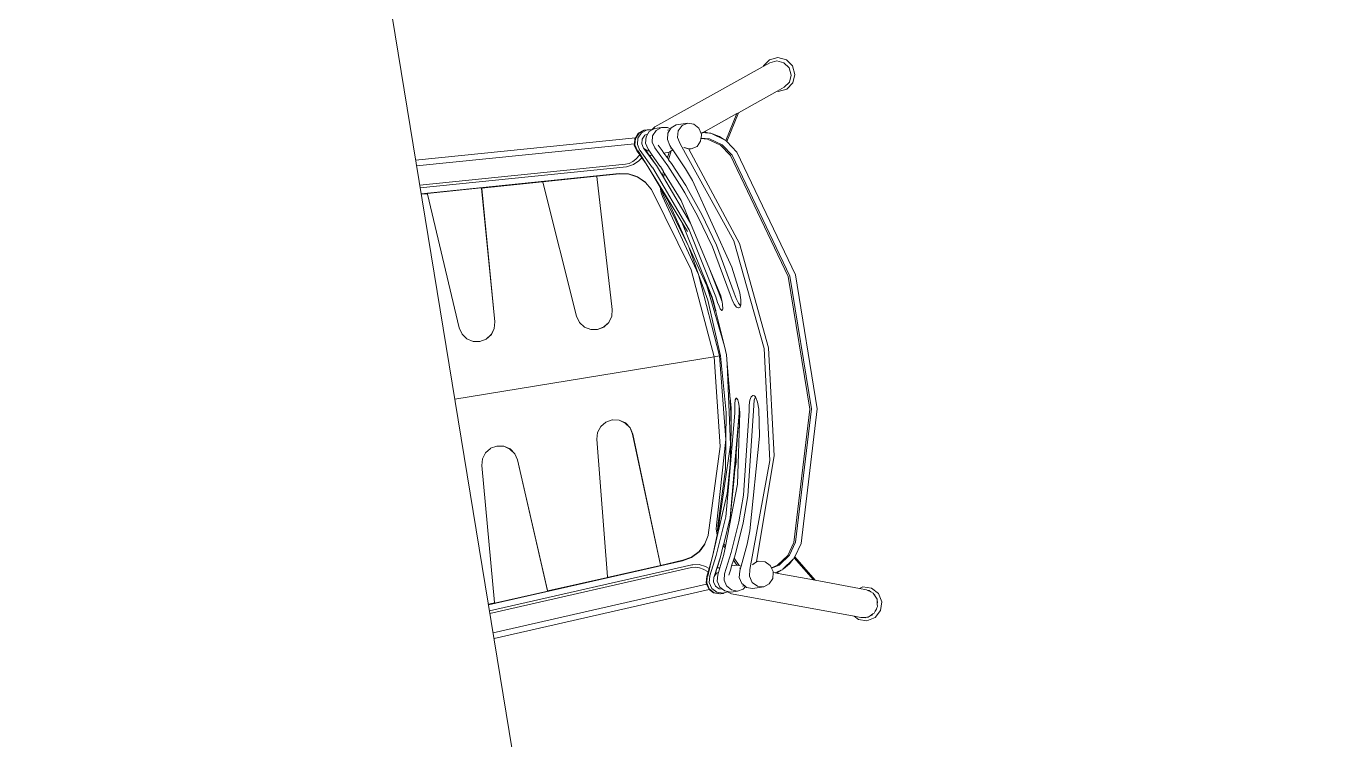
# Model space of a CAD drawing. Header units: metres. Extents: x 2 to 659295185, y -28 to 1124222152.
# Drawn here: x 655545.365 to 655546.473, y 1126445.264 to 1126445.871 of the extents above; entities that cross this region are included whole.
import ezdxf

# ---------------------------------------------------------------- set-up
doc = ezdxf.new("R2010")
doc.units = ezdxf.units.M
doc.header["$MEASUREMENT"] = 0
doc.linetypes.add('DASHDOT', pattern=[1, 0.5, -0.25, 0, -0.25])
doc.layers.get('0').update_dxf_attribs({"linetype": 'CONTINUOUS'})
doc.layers.add('CCSM_C1_CUERPO D.dwg 19-03-12$0$A-PEDESTAL', color=4, linetype='CONTINUOUS')
doc.layers.add('Numero de manzana', color=6, linetype='CONTINUOUS')
doc.layers.add('LOCALES ASIGNADOS', color=41, linetype='DASHDOT', lineweight=0)

# ---------------------------------------------------------------- blocks, each defined once
blk = doc.blocks.new('CCSM_C1_CUERPO D.dwg 19-03-12$0$jardinera nueva')
at = {"color": 151, "linetype": 'Continuous', "lineweight": 5}
for p, q in [((-1005582.3763, 829111.6433), (-1005582.3794, 829111.6365)), ((-1005582.3763, 829111.6433), (-1005582.3702, 829111.6477)), ((-1005582.3741, 829111.6408), (-1005582.369, 829111.6445)), ((-1005582.3628, 829111.6485), (-1005582.3702, 829111.6477)), ((-1005582.3628, 829111.6452), (-1005582.369, 829111.6445)), ((-1005582.3628, 829111.6485), (-1005582.356, 829111.6456)), ((-1005582.3571, 829111.6427), (-1005582.3628, 829111.6452)), ((-1005582.356, 829111.6456), (-1005582.3516, 829111.6396)), ((-1005581.9217, 829111.6421), (-1005581.9162, 829111.6471)), ((-1005581.9174, 829111.6427), (-1005581.9163, 829111.6432)), ((-1005581.9135, 829111.6444), (-1005581.9163, 829111.6432)), ((-1005581.9154, 829111.644), (-1005581.9163, 829111.6432)), ((-1005581.9162, 829111.6471), (-1005581.9089, 829111.6487)), ((-1005581.9135, 829111.6444), (-1005581.9154, 829111.644)), ((-1005581.9135, 829111.6444), (-1005581.9117, 829111.6452)), ((-1005581.9117, 829111.6452), (-1005581.9105, 829111.645)), ((-1005581.9093, 829111.6453), (-1005581.9105, 829111.645)), ((-1005581.9075, 829111.6447), (-1005581.9105, 829111.645)), ((-1005581.9075, 829111.6447), (-1005581.9093, 829111.6453)), ((-1005581.9089, 829111.6487), (-1005581.9017, 829111.6465)), ((-1005581.9075, 829111.6447), (-1005581.9055, 829111.6445)), ((-1005581.9055, 829111.6445), (-1005581.9045, 829111.6438)), ((-1005581.9034, 829111.6434), (-1005581.9045, 829111.6438)), ((-1005581.902, 829111.642), (-1005581.9045, 829111.6438)), ((-1005581.902, 829111.642), (-1005581.9034, 829111.6434)), ((-1005581.8966, 829111.641), (-1005581.9017, 829111.6465)), ((-1005582.3786, 829111.6292), (-1005582.3794, 829111.6365)), ((-1005582.3741, 829111.6408), (-1005582.3766, 829111.6352)), ((-1005582.3766, 829111.6352), (-1005582.376, 829111.629)), ((-1005582.3535, 829111.6377), (-1005582.3571, 829111.6427)), ((-1005582.3512, 829111.6314), (-1005582.3535, 829111.6377)), ((-1005582.3516, 829111.6396), (-1005582.3508, 829111.6322)), ((-1005582.3512, 829111.6314), (-1005582.3508, 829111.6322)), ((-1005581.9239, 829111.635), (-1005581.9217, 829111.6421)), ((-1005581.9239, 829111.635), (-1005581.9232, 829111.6319)), ((-1005581.9232, 829111.6319), (-1005581.9211, 829111.6377)), ((-1005581.9211, 829111.6377), (-1005581.9204, 829111.6387)), ((-1005581.9186, 829111.6411), (-1005581.9204, 829111.6387)), ((-1005581.92, 829111.6398), (-1005581.9204, 829111.6387)), ((-1005581.9186, 829111.6411), (-1005581.92, 829111.6398)), ((-1005581.9186, 829111.6411), (-1005581.9174, 829111.6427)), ((-1005581.902, 829111.642), (-1005581.9004, 829111.6408)), ((-1005581.9004, 829111.6408), (-1005581.9, 829111.6397)), ((-1005581.8991, 829111.6389), (-1005581.9, 829111.6397)), ((-1005581.9, 829111.6397), (-1005581.8987, 829111.637)), ((-1005581.8987, 829111.637), (-1005581.8991, 829111.6389)), ((-1005581.8987, 829111.637), (-1005581.8979, 829111.6352)), ((-1005581.898, 829111.634), (-1005581.8983, 829111.631)), ((-1005581.8983, 829111.631), (-1005581.8978, 829111.6328)), ((-1005581.8979, 829111.6352), (-1005581.898, 829111.634)), ((-1005581.8978, 829111.6328), (-1005581.898, 829111.634)), ((-1005581.8972, 829111.6267), (-1005581.895, 829111.6337)), ((-1005581.8966, 829111.641), (-1005581.895, 829111.6337)), ((-1005582.3742, 829111.6232), (-1005582.3786, 829111.6292)), ((-1005582.376, 829111.629), (-1005582.3738, 829111.623)), ((-1005582.3738, 829111.623), (-1005582.3742, 829111.6232)), ((-1005582.3738, 829111.623), (-1005582.3382, 829111.524)), ((-1005582.3384, 829111.5959), (-1005582.3512, 829111.6314)), ((-1005582.1949, 829111.6213), (-1005582.3057, 829111.5892)), ((-1005582.0796, 829111.6213), (-1005582.1949, 829111.6213)), ((-1005581.9688, 829111.5892), (-1005582.0796, 829111.6213)), ((-1005581.9363, 829111.524), (-1005581.9005, 829111.6237)), ((-1005581.9361, 829111.5959), (-1005581.9232, 829111.6319)), ((-1005581.9005, 829111.6237), (-1005581.8985, 829111.629)), ((-1005581.8972, 829111.6267), (-1005581.9005, 829111.6237)), ((-1005581.8983, 829111.631), (-1005581.8985, 829111.629)), ((-1005582.3038, 829111.5848), (-1005582.1943, 829111.6165)), ((-1005582.1943, 829111.6149), (-1005582.3038, 829111.5832)), ((-1005582.1943, 829111.6165), (-1005582.0803, 829111.6165)), ((-1005582.0803, 829111.6149), (-1005582.1943, 829111.6149)), ((-1005582.0803, 829111.6165), (-1005581.9708, 829111.5848)), ((-1005581.9708, 829111.5832), (-1005582.0803, 829111.6149)), ((-1005582.316, 829111.5821), (-1005582.3384, 829111.5959)), ((-1005582.3379, 829111.5945), (-1005582.3384, 829111.5959)), ((-1005582.3379, 829111.5945), (-1005582.3169, 829111.5815)), ((-1005582.3276, 829111.5658), (-1005582.3379, 829111.5945)), ((-1005582.3057, 829111.5892), (-1005582.316, 829111.5821)), ((-1005582.2286, 829111.5787), (-1005582.1372, 829111.5887)), ((-1005582.0459, 829111.5787), (-1005582.1372, 829111.5887)), ((-1005581.9585, 829111.5821), (-1005581.9688, 829111.5892)), ((-1005581.9361, 829111.5959), (-1005581.9585, 829111.5821)), ((-1005581.9577, 829111.5815), (-1005581.9366, 829111.5945)), ((-1005581.9469, 829111.5658), (-1005581.9366, 829111.5945)), ((-1005581.9366, 829111.5945), (-1005581.9361, 829111.5959)), ((-1005582.3178, 829111.5804), (-1005582.3247, 829111.5704)), ((-1005582.3211, 829111.5766), (-1005582.3244, 829111.5711)), ((-1005582.3178, 829111.5804), (-1005582.3211, 829111.5766)), ((-1005582.3207, 829111.5679), (-1005582.3138, 829111.5779)), ((-1005582.3172, 829111.5813), (-1005582.3178, 829111.5804)), ((-1005582.3169, 829111.5815), (-1005582.3172, 829111.5813)), ((-1005582.316, 829111.5821), (-1005582.3169, 829111.5815)), ((-1005582.3147, 829111.5494), (-1005582.2286, 829111.5787)), ((-1005582.3138, 829111.5779), (-1005582.3038, 829111.5848)), ((-1005582.3038, 829111.5832), (-1005582.3138, 829111.5763)), ((-1005582.1372, 829111.5851), (-1005582.2317, 829111.5743)), ((-1005582.1372, 829111.5851), (-1005582.0428, 829111.5743)), ((-1005581.9598, 829111.5494), (-1005582.0459, 829111.5787)), ((-1005581.9708, 829111.5848), (-1005581.9607, 829111.5779)), ((-1005581.9607, 829111.5763), (-1005581.9708, 829111.5832)), ((-1005581.9607, 829111.5779), (-1005581.9538, 829111.5679)), ((-1005581.9577, 829111.5815), (-1005581.9585, 829111.5821)), ((-1005581.9573, 829111.5813), (-1005581.9577, 829111.5815)), ((-1005581.9567, 829111.5804), (-1005581.9573, 829111.5813)), ((-1005581.9534, 829111.5766), (-1005581.9567, 829111.5804)), ((-1005581.9498, 829111.5704), (-1005581.9567, 829111.5804)), ((-1005581.9501, 829111.5711), (-1005581.9534, 829111.5766)), ((-1005582.3268, 829111.5651), (-1005582.3276, 829111.5658)), ((-1005582.3267, 829111.5633), (-1005582.3276, 829111.5658)), ((-1005582.3253, 829111.5688), (-1005582.3268, 829111.5651)), ((-1005582.3261, 829111.5659), (-1005582.3268, 829111.5651)), ((-1005582.326, 829111.5661), (-1005582.3267, 829111.5633)), ((-1005582.3261, 829111.5659), (-1005582.326, 829111.5661)), ((-1005582.3253, 829111.5688), (-1005582.326, 829111.5661)), ((-1005582.3251, 829111.5699), (-1005582.3253, 829111.5688)), ((-1005582.3247, 829111.5704), (-1005582.3251, 829111.5699)), ((-1005582.3244, 829111.5711), (-1005582.3247, 829111.5704)), ((-1005582.3224, 829111.561), (-1005582.3207, 829111.5679)), ((-1005582.3207, 829111.5663), (-1005582.322, 829111.5609)), ((-1005582.3138, 829111.5763), (-1005582.3207, 829111.5663)), ((-1005582.2317, 829111.5743), (-1005582.3204, 829111.5426)), ((-1005582.2099, 829111.5691), (-1005582.288, 829111.548)), ((-1005582.1879, 829111.5676), (-1005582.2306, 829111.5593)), ((-1005582.1874, 829111.5722), (-1005582.2099, 829111.5691)), ((-1005582.183, 829111.5685), (-1005582.1879, 829111.5676)), ((-1005582.1812, 829111.5722), (-1005582.1874, 829111.5722)), ((-1005582.1789, 829111.5697), (-1005582.183, 829111.5685)), ((-1005582.1826, 829111.5648), (-1005582.1785, 829111.566)), ((-1005582.1771, 829111.5714), (-1005582.1812, 829111.5722)), ((-1005582.1764, 829111.571), (-1005582.1789, 829111.5697)), ((-1005582.1785, 829111.566), (-1005582.1758, 829111.5675)), ((-1005582.1764, 829111.571), (-1005582.1771, 829111.5714)), ((-1005582.1754, 829111.5705), (-1005582.1764, 829111.571)), ((-1005582.1758, 829111.5675), (-1005582.1749, 829111.569)), ((-1005582.1749, 829111.5693), (-1005582.1754, 829111.5705)), ((-1005582.1749, 829111.5693), (-1005582.1749, 829111.569)), ((-1005582.099, 829111.5705), (-1005582.0996, 829111.5693)), ((-1005582.0996, 829111.569), (-1005582.0996, 829111.5693)), ((-1005582.0996, 829111.569), (-1005582.0987, 829111.5675)), ((-1005582.098, 829111.571), (-1005582.099, 829111.5705)), ((-1005582.0987, 829111.5675), (-1005582.096, 829111.566)), ((-1005582.0974, 829111.5714), (-1005582.098, 829111.571)), ((-1005582.0955, 829111.5697), (-1005582.098, 829111.571)), ((-1005582.0933, 829111.5722), (-1005582.0974, 829111.5714)), ((-1005582.096, 829111.566), (-1005582.0919, 829111.5648)), ((-1005582.0914, 829111.5685), (-1005582.0955, 829111.5697)), ((-1005582.0871, 829111.5722), (-1005582.0933, 829111.5722)), ((-1005582.0866, 829111.5676), (-1005582.0914, 829111.5685)), ((-1005582.0646, 829111.5691), (-1005582.0871, 829111.5722)), ((-1005582.0161, 829111.5512), (-1005582.0866, 829111.5676)), ((-1005581.9865, 829111.548), (-1005582.0646, 829111.5691)), ((-1005582.0428, 829111.5743), (-1005581.954, 829111.5426)), ((-1005581.9538, 829111.5663), (-1005581.9607, 829111.5763)), ((-1005581.9538, 829111.5679), (-1005581.9521, 829111.561)), ((-1005581.9525, 829111.5609), (-1005581.9538, 829111.5663)), ((-1005581.9498, 829111.5704), (-1005581.9501, 829111.5711)), ((-1005581.9494, 829111.5699), (-1005581.9498, 829111.5704)), ((-1005581.9492, 829111.5688), (-1005581.9494, 829111.5699)), ((-1005581.9477, 829111.5651), (-1005581.9492, 829111.5688)), ((-1005581.9485, 829111.5661), (-1005581.9492, 829111.5688)), ((-1005581.9485, 829111.5661), (-1005581.9484, 829111.5659)), ((-1005581.9478, 829111.5633), (-1005581.9485, 829111.5661)), ((-1005581.9477, 829111.5651), (-1005581.9484, 829111.5659)), ((-1005581.9478, 829111.5633), (-1005581.9469, 829111.5658)), ((-1005581.9469, 829111.5658), (-1005581.9477, 829111.5651)), ((-1005582.3351, 829111.557), (-1005582.3368, 829111.5519)), ((-1005582.331, 829111.5606), (-1005582.3351, 829111.557)), ((-1005582.3261, 829111.5617), (-1005582.331, 829111.5606)), ((-1005582.3261, 829111.5617), (-1005582.3267, 829111.5633)), ((-1005582.3254, 829111.5618), (-1005582.3261, 829111.5617)), ((-1005582.3224, 829111.561), (-1005582.3254, 829111.5618)), ((-1005582.322, 829111.5609), (-1005582.3224, 829111.561)), ((-1005582.3199, 829111.5603), (-1005582.322, 829111.5609)), ((-1005582.3159, 829111.5565), (-1005582.3199, 829111.5603)), ((-1005582.3146, 829111.5513), (-1005582.3159, 829111.5565)), ((-1005582.2306, 829111.5593), (-1005582.2583, 829111.5512)), ((-1005582.2571, 829111.5477), (-1005582.2296, 829111.5557)), ((-1005582.2296, 829111.5557), (-1005582.1874, 829111.5639)), ((-1005582.1874, 829111.5559), (-1005582.2116, 829111.5502)), ((-1005582.1879, 829111.5553), (-1005582.2116, 829111.5502)), ((-1005582.1827, 829111.5561), (-1005582.1879, 829111.5553)), ((-1005582.1874, 829111.5639), (-1005582.1826, 829111.5648)), ((-1005582.1834, 829111.5562), (-1005582.1874, 829111.5559)), ((-1005582.1822, 829111.5562), (-1005582.1834, 829111.5562)), ((-1005582.1822, 829111.5562), (-1005582.1827, 829111.5561)), ((-1005582.1798, 829111.5562), (-1005582.1822, 829111.5562)), ((-1005582.1762, 829111.5558), (-1005582.1798, 829111.5562)), ((-1005582.1765, 829111.5537), (-1005582.1749, 829111.5548)), ((-1005582.1749, 829111.555), (-1005582.1762, 829111.5558)), ((-1005582.1749, 829111.5548), (-1005582.1749, 829111.555)), ((-1005582.0979, 829111.5559), (-1005582.0996, 829111.555)), ((-1005582.0996, 829111.555), (-1005582.0996, 829111.5548)), ((-1005582.0996, 829111.5548), (-1005582.0983, 829111.5538)), ((-1005582.0955, 829111.5562), (-1005582.0979, 829111.5559)), ((-1005582.0923, 829111.5562), (-1005582.0955, 829111.5562)), ((-1005582.0871, 829111.5559), (-1005582.0923, 829111.5562)), ((-1005582.0906, 829111.5559), (-1005582.0923, 829111.5562)), ((-1005582.0919, 829111.5648), (-1005582.0871, 829111.5639)), ((-1005582.0866, 829111.5553), (-1005582.0906, 829111.5559)), ((-1005582.0871, 829111.5639), (-1005582.0173, 829111.5477)), ((-1005582.0274, 829111.544), (-1005582.0871, 829111.5559)), ((-1005582.0002, 829111.5334), (-1005582.0866, 829111.5553)), ((-1005582.0866, 829111.5553), (-1005582.0531, 829111.5471)), ((-1005581.9585, 829111.5565), (-1005581.9599, 829111.5513)), ((-1005581.9546, 829111.5603), (-1005581.9585, 829111.5565)), ((-1005581.9525, 829111.5609), (-1005581.9546, 829111.5603)), ((-1005581.9521, 829111.561), (-1005581.9525, 829111.5609)), ((-1005581.9491, 829111.5618), (-1005581.9521, 829111.561)), ((-1005581.9484, 829111.5617), (-1005581.9491, 829111.5618)), ((-1005581.9484, 829111.5617), (-1005581.9478, 829111.5633)), ((-1005581.9435, 829111.5606), (-1005581.9484, 829111.5617)), ((-1005581.9393, 829111.557), (-1005581.9435, 829111.5606)), ((-1005581.9377, 829111.5519), (-1005581.9393, 829111.557)), ((-1005582.3368, 829111.5519), (-1005582.3355, 829111.5468)), ((-1005582.3368, 829111.5519), (-1005582.3368, 829111.5421)), ((-1005582.3355, 829111.5468), (-1005582.3315, 829111.5429)), ((-1005582.3163, 829111.5462), (-1005582.3169, 829111.5454)), ((-1005582.3149, 829111.5493), (-1005582.3166, 829111.5459)), ((-1005582.2987, 829111.5437), (-1005582.3165, 829111.5357)), ((-1005582.3149, 829111.5493), (-1005582.3163, 829111.5462)), ((-1005582.3149, 829111.5493), (-1005582.3146, 829111.5513)), ((-1005582.3149, 829111.5493), (-1005582.3147, 829111.5494)), ((-1005582.3146, 829111.5513), (-1005582.3147, 829111.5494)), ((-1005582.288, 829111.548), (-1005582.2987, 829111.5437)), ((-1005582.2802, 829111.5434), (-1005582.2846, 829111.5417)), ((-1005582.2583, 829111.5512), (-1005582.2802, 829111.5434)), ((-1005582.2788, 829111.54), (-1005582.2571, 829111.5477)), ((-1005582.1874, 829111.5485), (-1005582.2546, 829111.5335)), ((-1005582.2116, 829111.5502), (-1005582.2526, 829111.5405)), ((-1005582.2471, 829111.5386), (-1005582.1874, 829111.5515)), ((-1005582.2328, 829111.5359), (-1005582.1976, 829111.5455)), ((-1005582.2084, 829111.5403), (-1005582.1373, 829111.5467)), ((-1005582.2084, 829111.5403), (-1005582.1855, 829111.5444)), ((-1005582.1448, 829111.552), (-1005582.1976, 829111.5455)), ((-1005582.1976, 829111.5455), (-1005582.1874, 829111.5482)), ((-1005582.1874, 829111.5515), (-1005582.1822, 829111.5523)), ((-1005582.1826, 829111.5491), (-1005582.1874, 829111.5485)), ((-1005582.1874, 829111.5482), (-1005582.1812, 829111.5489)), ((-1005582.1855, 829111.5444), (-1005582.1373, 829111.5473)), ((-1005582.1826, 829111.5491), (-1005582.1768, 829111.5495)), ((-1005582.1822, 829111.5523), (-1005582.179, 829111.553)), ((-1005582.1812, 829111.5489), (-1005582.1765, 829111.5494)), ((-1005582.179, 829111.553), (-1005582.1765, 829111.5537)), ((-1005582.1758, 829111.5496), (-1005582.1768, 829111.5495)), ((-1005582.1765, 829111.5494), (-1005582.1749, 829111.5496)), ((-1005582.1758, 829111.5496), (-1005582.1749, 829111.5497)), ((-1005582.1749, 829111.5496), (-1005582.1758, 829111.5496)), ((-1005582.1448, 829111.552), (-1005582.1749, 829111.5496)), ((-1005582.1749, 829111.5497), (-1005582.1448, 829111.552)), ((-1005582.1448, 829111.552), (-1005582.1372, 829111.5526)), ((-1005582.1373, 829111.5473), (-1005582.089, 829111.5444)), ((-1005582.1373, 829111.5467), (-1005582.0664, 829111.5404)), ((-1005582.1373, 829111.5421), (-1005582.1373, 829111.5467)), ((-1005582.1372, 829111.5526), (-1005582.1295, 829111.552)), ((-1005582.0611, 829111.5435), (-1005582.1295, 829111.552)), ((-1005582.1295, 829111.552), (-1005582.099, 829111.5495)), ((-1005582.1295, 829111.552), (-1005582.0996, 829111.5497)), ((-1005582.0996, 829111.5497), (-1005582.0987, 829111.5496)), ((-1005582.0987, 829111.5496), (-1005582.0996, 829111.5496)), ((-1005582.0996, 829111.5496), (-1005582.099, 829111.5495)), ((-1005582.099, 829111.5495), (-1005582.0974, 829111.5493)), ((-1005582.0977, 829111.5495), (-1005582.0987, 829111.5496)), ((-1005582.0983, 829111.5538), (-1005582.0947, 829111.5528)), ((-1005582.0977, 829111.5495), (-1005582.0919, 829111.5491)), ((-1005582.0974, 829111.5493), (-1005582.0929, 829111.5489)), ((-1005582.0947, 829111.5528), (-1005582.0911, 829111.5521)), ((-1005582.0929, 829111.5489), (-1005582.0871, 829111.5482)), ((-1005582.0871, 829111.5485), (-1005582.0919, 829111.5491)), ((-1005582.0911, 829111.5521), (-1005582.0871, 829111.5515)), ((-1005582.0664, 829111.5404), (-1005582.089, 829111.5444)), ((-1005582.0871, 829111.5515), (-1005582.0261, 829111.536)), ((-1005582.0743, 829111.5462), (-1005582.0871, 829111.5485)), ((-1005582.0871, 829111.5482), (-1005582.0743, 829111.5462)), ((-1005582.0627, 829111.544), (-1005582.0743, 829111.5462)), ((-1005582.0448, 829111.5407), (-1005582.0627, 829111.544)), ((-1005582.0627, 829111.544), (-1005582.0611, 829111.5435)), ((-1005582.0611, 829111.5435), (-1005581.9904, 829111.521)), ((-1005582.0459, 829111.546), (-1005582.0531, 829111.5471)), ((-1005582.0531, 829111.5471), (-1005582.0399, 829111.5438)), ((-1005582.0399, 829111.5438), (-1005582.0459, 829111.546)), ((-1005582.0399, 829111.5438), (-1005582.0274, 829111.5407)), ((-1005581.9771, 829111.5255), (-1005582.0274, 829111.544)), ((-1005582.0173, 829111.5477), (-1005581.9956, 829111.54)), ((-1005581.9942, 829111.5434), (-1005582.0161, 829111.5512)), ((-1005581.9692, 829111.5327), (-1005581.9942, 829111.5434)), ((-1005581.9758, 829111.5438), (-1005581.9865, 829111.548)), ((-1005581.958, 829111.5357), (-1005581.9758, 829111.5438)), ((-1005581.9599, 829111.5513), (-1005581.9596, 829111.5493)), ((-1005581.9599, 829111.5513), (-1005581.9598, 829111.5494)), ((-1005581.9596, 829111.5493), (-1005581.9598, 829111.5494)), ((-1005581.9579, 829111.546), (-1005581.9596, 829111.5493)), ((-1005581.9582, 829111.5463), (-1005581.9596, 829111.5493)), ((-1005581.9576, 829111.5454), (-1005581.9582, 829111.5463)), ((-1005581.9429, 829111.5429), (-1005581.939, 829111.5468)), ((-1005581.939, 829111.5468), (-1005581.9377, 829111.5519)), ((-1005581.9377, 829111.5422), (-1005581.9377, 829111.5519)), ((-1005582.3368, 829111.5421), (-1005582.335, 829111.5373)), ((-1005582.3359, 829111.5345), (-1005582.3368, 829111.5293)), ((-1005582.3342, 829111.5367), (-1005582.3359, 829111.5345)), ((-1005582.335, 829111.5373), (-1005582.3342, 829111.5367)), ((-1005582.3342, 829111.5367), (-1005582.3335, 829111.5361)), ((-1005582.3335, 829111.5341), (-1005582.3335, 829111.5361)), ((-1005582.3335, 829111.5361), (-1005582.331, 829111.5339)), ((-1005582.3315, 829111.5429), (-1005582.326, 829111.5414)), ((-1005582.331, 829111.5339), (-1005582.3257, 829111.5327)), ((-1005582.326, 829111.5414), (-1005582.3204, 829111.5426)), ((-1005582.3257, 829111.5327), (-1005582.3204, 829111.5339)), ((-1005582.318, 829111.535), (-1005582.3204, 829111.5339)), ((-1005582.3165, 829111.5357), (-1005582.318, 829111.535)), ((-1005582.318, 829111.5341), (-1005582.318, 829111.535)), ((-1005582.3157, 829111.5343), (-1005582.3165, 829111.5357)), ((-1005582.3087, 829111.5309), (-1005582.3157, 829111.5343)), ((-1005582.315, 829111.5331), (-1005582.3157, 829111.5343)), ((-1005582.315, 829111.5323), (-1005582.315, 829111.5331)), ((-1005582.315, 829111.5323), (-1005582.3104, 829111.5301)), ((-1005582.3149, 829111.5279), (-1005582.315, 829111.5323)), ((-1005582.3052, 829111.5327), (-1005582.3087, 829111.5309)), ((-1005582.2846, 829111.5417), (-1005582.3052, 829111.5327)), ((-1005582.304, 829111.5165), (-1005582.2471, 829111.5386)), ((-1005582.3036, 829111.5293), (-1005582.2832, 829111.5382)), ((-1005582.2729, 829111.5357), (-1005582.2977, 829111.5256)), ((-1005582.2526, 829111.5405), (-1005582.2947, 829111.5242)), ((-1005582.286, 829111.5125), (-1005582.2132, 829111.5346)), ((-1005582.2832, 829111.5382), (-1005582.2788, 829111.54)), ((-1005582.2795, 829111.5233), (-1005582.2546, 829111.5335)), ((-1005582.2794, 829111.5218), (-1005582.2341, 829111.5356)), ((-1005582.2788, 829111.5208), (-1005582.2084, 829111.5403)), ((-1005582.2748, 829111.5246), (-1005582.2341, 829111.5356)), ((-1005582.2526, 829111.5405), (-1005582.2729, 829111.5357)), ((-1005582.2546, 829111.5335), (-1005582.246, 829111.537)), ((-1005582.2341, 829111.5356), (-1005582.2328, 829111.5359)), ((-1005582.2084, 829111.5403), (-1005582.2328, 829111.5359)), ((-1005582.2132, 829111.5346), (-1005582.1373, 829111.5421)), ((-1005582.1373, 829111.5421), (-1005582.0613, 829111.5346)), ((-1005582.1373, 829111.3188), (-1005582.1373, 829111.5421)), ((-1005582.0664, 829111.5404), (-1005582.0414, 829111.5359)), ((-1005582.0664, 829111.5404), (-1005581.9957, 829111.5208)), ((-1005582.0613, 829111.5346), (-1005581.9886, 829111.5125)), ((-1005582.021, 829111.534), (-1005582.0448, 829111.5407)), ((-1005582.0414, 829111.5359), (-1005581.9951, 829111.5218)), ((-1005582.0274, 829111.5407), (-1005582.0002, 829111.5334)), ((-1005582.0261, 829111.536), (-1005582.0016, 829111.5298)), ((-1005582.0261, 829111.536), (-1005582.021, 829111.534)), ((-1005582.021, 829111.534), (-1005581.9851, 829111.5192)), ((-1005581.9792, 829111.5244), (-1005582.0002, 829111.5334)), ((-1005581.9956, 829111.54), (-1005581.9709, 829111.5293)), ((-1005581.9657, 829111.531), (-1005581.9692, 829111.5327)), ((-1005581.9657, 829111.531), (-1005581.9588, 829111.5343)), ((-1005581.9641, 829111.5302), (-1005581.9595, 829111.5323)), ((-1005581.9595, 829111.5323), (-1005581.9596, 829111.5279)), ((-1005581.9588, 829111.5343), (-1005581.9595, 829111.5331)), ((-1005581.9595, 829111.5331), (-1005581.9595, 829111.5323)), ((-1005581.958, 829111.5357), (-1005581.9588, 829111.5343)), ((-1005581.9565, 829111.535), (-1005581.958, 829111.5357)), ((-1005581.9565, 829111.5341), (-1005581.9565, 829111.535)), ((-1005581.954, 829111.5339), (-1005581.9565, 829111.535)), ((-1005581.954, 829111.5426), (-1005581.9484, 829111.5414)), ((-1005581.954, 829111.5339), (-1005581.9488, 829111.5327)), ((-1005581.9488, 829111.5327), (-1005581.9435, 829111.5339)), ((-1005581.9484, 829111.5414), (-1005581.9429, 829111.5429)), ((-1005581.9435, 829111.5339), (-1005581.941, 829111.5361)), ((-1005581.941, 829111.5361), (-1005581.9403, 829111.5367)), ((-1005581.941, 829111.5341), (-1005581.941, 829111.5361)), ((-1005581.9403, 829111.5367), (-1005581.9395, 829111.5374)), ((-1005581.9386, 829111.5345), (-1005581.9403, 829111.5367)), ((-1005581.9395, 829111.5374), (-1005581.9377, 829111.5422)), ((-1005581.9377, 829111.5294), (-1005581.9386, 829111.5345)), ((-1005582.3382, 829111.524), (-1005582.336, 829111.521)), ((-1005582.3368, 829111.5293), (-1005582.335, 829111.5244)), ((-1005582.3368, 829111.5237), (-1005582.3368, 829111.5293)), ((-1005582.3368, 829111.5237), (-1005582.3359, 829111.5213)), ((-1005582.3359, 829111.5213), (-1005582.336, 829111.521)), ((-1005582.3359, 829111.5213), (-1005582.335, 829111.5186)), ((-1005582.335, 829111.5244), (-1005582.331, 829111.5208)), ((-1005582.3198, 829111.5254), (-1005582.3223, 829111.5241)), ((-1005582.3204, 829111.5209), (-1005582.3036, 829111.5293)), ((-1005582.3174, 829111.5267), (-1005582.3198, 829111.5254)), ((-1005582.3149, 829111.5279), (-1005582.3174, 829111.5267)), ((-1005582.3104, 829111.5301), (-1005582.3149, 829111.5279)), ((-1005582.3042, 829111.523), (-1005582.3148, 829111.5178)), ((-1005582.3087, 829111.5309), (-1005582.3104, 829111.5301)), ((-1005582.2964, 829111.5235), (-1005582.3056, 829111.5199)), ((-1005582.3042, 829111.5132), (-1005582.2795, 829111.5233)), ((-1005582.304, 829111.5231), (-1005582.3042, 829111.523)), ((-1005582.2994, 829111.5249), (-1005582.304, 829111.5231)), ((-1005582.2977, 829111.5256), (-1005582.2994, 829111.5249)), ((-1005582.2994, 829111.5249), (-1005582.2964, 829111.5235)), ((-1005582.2947, 829111.5242), (-1005582.2977, 829111.5256)), ((-1005582.2947, 829111.5242), (-1005582.2964, 829111.5235)), ((-1005582.2748, 829111.5246), (-1005582.2841, 829111.521)), ((-1005582.2833, 829111.5209), (-1005582.2794, 829111.5218)), ((-1005582.2795, 829111.5233), (-1005582.2748, 829111.5246)), ((-1005582.0016, 829111.5298), (-1005581.9705, 829111.5165)), ((-1005581.9951, 829111.5218), (-1005581.9912, 829111.5209)), ((-1005581.9792, 829111.5244), (-1005581.9771, 829111.5255)), ((-1005581.9777, 829111.5237), (-1005581.9792, 829111.5244)), ((-1005581.9777, 829111.5237), (-1005581.9753, 829111.5248)), ((-1005581.9688, 829111.5199), (-1005581.9777, 829111.5237)), ((-1005581.9753, 829111.5248), (-1005581.9771, 829111.5255)), ((-1005581.9705, 829111.5231), (-1005581.9753, 829111.5248)), ((-1005581.9709, 829111.5293), (-1005581.954, 829111.5209)), ((-1005581.9703, 829111.523), (-1005581.9705, 829111.5231)), ((-1005581.9596, 829111.5178), (-1005581.9703, 829111.523)), ((-1005581.9641, 829111.5302), (-1005581.9657, 829111.531)), ((-1005581.9641, 829111.5302), (-1005581.9596, 829111.5279)), ((-1005581.9596, 829111.5279), (-1005581.9571, 829111.5267)), ((-1005581.9571, 829111.5267), (-1005581.9546, 829111.5254)), ((-1005581.9546, 829111.5254), (-1005581.9522, 829111.5242)), ((-1005581.9435, 829111.5209), (-1005581.9395, 829111.5244)), ((-1005581.9395, 829111.5244), (-1005581.9377, 829111.5294)), ((-1005581.9395, 829111.5187), (-1005581.9385, 829111.5213)), ((-1005581.9385, 829111.521), (-1005581.9363, 829111.524)), ((-1005581.9385, 829111.5213), (-1005581.9377, 829111.5237)), ((-1005581.9385, 829111.5213), (-1005581.9385, 829111.521)), ((-1005581.9377, 829111.5237), (-1005581.9377, 829111.5294)), ((-1005582.3368, 829111.5169), (-1005582.3365, 829111.518)), ((-1005582.3368, 829111.5142), (-1005582.3368, 829111.5169)), ((-1005582.3367, 829111.5148), (-1005582.3368, 829111.5142)), ((-1005582.3368, 829111.5142), (-1005582.335, 829111.5091)), ((-1005582.3365, 829111.518), (-1005582.3367, 829111.5169)), ((-1005582.3367, 829111.5169), (-1005582.3349, 829111.5118)), ((-1005582.3367, 829111.5169), (-1005582.3367, 829111.5148)), ((-1005582.3367, 829111.5148), (-1005582.3349, 829111.5097)), ((-1005582.336, 829111.521), (-1005582.3365, 829111.518)), ((-1005582.335, 829111.5186), (-1005582.3332, 829111.5171)), ((-1005582.3349, 829111.5118), (-1005582.3309, 829111.5081)), ((-1005582.3332, 829111.5171), (-1005582.3325, 829111.5143)), ((-1005582.3332, 829111.5171), (-1005582.331, 829111.5151)), ((-1005582.3325, 829111.5143), (-1005582.3296, 829111.5115)), ((-1005582.331, 829111.5208), (-1005582.3257, 829111.5196)), ((-1005582.331, 829111.5151), (-1005582.3257, 829111.5138)), ((-1005582.3258, 829111.5105), (-1005582.3296, 829111.5115)), ((-1005582.3219, 829111.5115), (-1005582.3258, 829111.5105)), ((-1005582.3257, 829111.5196), (-1005582.3204, 829111.5209)), ((-1005582.3257, 829111.5138), (-1005582.3204, 829111.5151)), ((-1005582.3216, 829111.5118), (-1005582.3219, 829111.5115)), ((-1005582.3059, 829111.5198), (-1005582.3216, 829111.5118)), ((-1005582.3216, 829111.5118), (-1005582.319, 829111.5143)), ((-1005582.3198, 829111.5127), (-1005582.3216, 829111.5118)), ((-1005582.3186, 829111.516), (-1005582.3204, 829111.5151)), ((-1005582.3042, 829111.5164), (-1005582.3202, 829111.5082)), ((-1005582.3173, 829111.514), (-1005582.3198, 829111.5127)), ((-1005582.3186, 829111.516), (-1005582.319, 829111.5144)), ((-1005582.319, 829111.5144), (-1005582.319, 829111.5143)), ((-1005582.3148, 829111.5178), (-1005582.3186, 829111.516)), ((-1005582.3148, 829111.5153), (-1005582.3173, 829111.514)), ((-1005582.3148, 829111.5173), (-1005582.3148, 829111.5178)), ((-1005582.3148, 829111.5173), (-1005582.3146, 829111.5163)), ((-1005582.3148, 829111.5153), (-1005582.3148, 829111.5173)), ((-1005582.3147, 829111.5154), (-1005582.3148, 829111.5153)), ((-1005582.3059, 829111.5198), (-1005582.3147, 829111.5154)), ((-1005582.3146, 829111.5163), (-1005582.3147, 829111.5154)), ((-1005582.3143, 829111.509), (-1005582.3083, 829111.5115)), ((-1005582.314, 829111.5087), (-1005582.3083, 829111.5115)), ((-1005582.3083, 829111.5115), (-1005582.3042, 829111.5132)), ((-1005582.3056, 829111.5199), (-1005582.3059, 829111.5198)), ((-1005582.2868, 829111.5199), (-1005582.3042, 829111.5132)), ((-1005582.3042, 829111.5164), (-1005582.304, 829111.5165)), ((-1005582.2928, 829111.5084), (-1005582.2863, 829111.5123)), ((-1005582.2841, 829111.521), (-1005582.2868, 829111.5199)), ((-1005582.2868, 829111.5199), (-1005582.282, 829111.52)), ((-1005582.2863, 829111.5123), (-1005582.286, 829111.5125)), ((-1005582.2841, 829111.521), (-1005582.2833, 829111.5209)), ((-1005582.282, 829111.52), (-1005582.2788, 829111.5208)), ((-1005581.9957, 829111.5208), (-1005581.9925, 829111.52)), ((-1005581.9925, 829111.52), (-1005581.9876, 829111.5199)), ((-1005581.9912, 829111.5209), (-1005581.9904, 829111.521)), ((-1005581.9904, 829111.521), (-1005581.9899, 829111.5208)), ((-1005581.9876, 829111.5199), (-1005581.9899, 829111.5208)), ((-1005581.9899, 829111.5208), (-1005581.9851, 829111.5192)), ((-1005581.9886, 829111.5125), (-1005581.9883, 829111.5123)), ((-1005581.9883, 829111.5123), (-1005581.9817, 829111.5084)), ((-1005581.9702, 829111.5132), (-1005581.9876, 829111.5199)), ((-1005581.9851, 829111.5192), (-1005581.9702, 829111.5132)), ((-1005581.9705, 829111.5165), (-1005581.9703, 829111.5164)), ((-1005581.9703, 829111.5164), (-1005581.9542, 829111.5082)), ((-1005581.9702, 829111.5132), (-1005581.9662, 829111.5115)), ((-1005581.9686, 829111.5198), (-1005581.9688, 829111.5199)), ((-1005581.953, 829111.5119), (-1005581.9686, 829111.5198)), ((-1005581.9686, 829111.5198), (-1005581.9598, 829111.5154)), ((-1005581.9662, 829111.5115), (-1005581.9605, 829111.5087)), ((-1005581.9662, 829111.5115), (-1005581.9601, 829111.509)), ((-1005581.9599, 829111.5163), (-1005581.9596, 829111.5174)), ((-1005581.9599, 829111.5163), (-1005581.9598, 829111.5154)), ((-1005581.9598, 829111.5154), (-1005581.9597, 829111.5153)), ((-1005581.9597, 829111.5153), (-1005581.9596, 829111.5174)), ((-1005581.9597, 829111.5153), (-1005581.9572, 829111.5141)), ((-1005581.9596, 829111.5174), (-1005581.9596, 829111.5178)), ((-1005581.9559, 829111.516), (-1005581.9596, 829111.5178)), ((-1005581.9572, 829111.5141), (-1005581.9547, 829111.5128)), ((-1005581.9555, 829111.5143), (-1005581.9559, 829111.516)), ((-1005581.954, 829111.5151), (-1005581.9559, 829111.516)), ((-1005581.9555, 829111.5143), (-1005581.953, 829111.5119)), ((-1005581.9547, 829111.5128), (-1005581.953, 829111.5119)), ((-1005581.954, 829111.5209), (-1005581.9488, 829111.5196)), ((-1005581.954, 829111.5151), (-1005581.9488, 829111.5138)), ((-1005581.953, 829111.5119), (-1005581.9526, 829111.5115)), ((-1005581.9488, 829111.5105), (-1005581.9526, 829111.5115)), ((-1005581.9488, 829111.5196), (-1005581.9435, 829111.5209)), ((-1005581.9488, 829111.5138), (-1005581.9435, 829111.5151)), ((-1005581.9488, 829111.5105), (-1005581.9449, 829111.5115)), ((-1005581.942, 829111.5143), (-1005581.9449, 829111.5115)), ((-1005581.9435, 829111.5151), (-1005581.9413, 829111.517)), ((-1005581.9395, 829111.5118), (-1005581.9435, 829111.5082)), ((-1005581.9413, 829111.517), (-1005581.942, 829111.5144)), ((-1005581.942, 829111.5143), (-1005581.942, 829111.5144)), ((-1005581.9413, 829111.517), (-1005581.9395, 829111.5187)), ((-1005581.9378, 829111.5169), (-1005581.9395, 829111.5118)), ((-1005581.9395, 829111.5097), (-1005581.9378, 829111.5148)), ((-1005581.9395, 829111.5091), (-1005581.9377, 829111.5142)), ((-1005581.9385, 829111.521), (-1005581.938, 829111.518)), ((-1005581.938, 829111.518), (-1005581.9377, 829111.517)), ((-1005581.938, 829111.518), (-1005581.9378, 829111.5169)), ((-1005581.9378, 829111.5148), (-1005581.9378, 829111.5169)), ((-1005581.9377, 829111.5142), (-1005581.9378, 829111.5148)), ((-1005581.9377, 829111.517), (-1005581.9377, 829111.5142)), ((-1005582.3315, 829111.506), (-1005582.343, 829111.3188)), ((-1005582.3382, 829111.3188), (-1005582.3268, 829111.5044)), ((-1005582.3267, 829111.5044), (-1005582.3381, 829111.3188)), ((-1005582.335, 829111.5091), (-1005582.3315, 829111.506)), ((-1005582.3349, 829111.5097), (-1005582.3309, 829111.506)), ((-1005582.3315, 829111.506), (-1005582.331, 829111.5054)), ((-1005582.331, 829111.5054), (-1005582.3268, 829111.5044)), ((-1005582.3309, 829111.5081), (-1005582.3257, 829111.5068)), ((-1005582.3309, 829111.506), (-1005582.3257, 829111.5047)), ((-1005582.3268, 829111.5044), (-1005582.3267, 829111.5044)), ((-1005582.3267, 829111.5044), (-1005582.3257, 829111.5041)), ((-1005582.3257, 829111.5068), (-1005582.3204, 829111.508)), ((-1005582.3257, 829111.5047), (-1005582.3204, 829111.5059)), ((-1005582.3257, 829111.5041), (-1005582.3204, 829111.5055)), ((-1005582.3204, 829111.5081), (-1005582.3203, 829111.5081)), ((-1005582.3204, 829111.508), (-1005582.3204, 829111.5081)), ((-1005582.3204, 829111.5055), (-1005582.3166, 829111.5074)), ((-1005582.3204, 829111.506), (-1005582.3204, 829111.5059)), ((-1005582.3203, 829111.506), (-1005582.3204, 829111.506)), ((-1005582.3203, 829111.5081), (-1005582.3202, 829111.5082)), ((-1005582.3202, 829111.506), (-1005582.3203, 829111.506)), ((-1005582.3143, 829111.509), (-1005582.3202, 829111.506)), ((-1005582.3202, 829111.5066), (-1005582.3143, 829111.509)), ((-1005582.3166, 829111.5074), (-1005582.314, 829111.5087)), ((-1005582.3137, 829111.5036), (-1005582.3166, 829111.5074)), ((-1005582.3119, 829111.5059), (-1005582.314, 829111.5087)), ((-1005582.312, 829111.5007), (-1005582.3137, 829111.5036)), ((-1005582.311, 829111.4974), (-1005582.312, 829111.5007)), ((-1005582.3094, 829111.5009), (-1005582.3119, 829111.5059)), ((-1005582.3086, 829111.4954), (-1005582.3094, 829111.5009)), ((-1005582.3023, 829111.4954), (-1005582.2998, 829111.5004)), ((-1005582.302, 829111.4955), (-1005582.2983, 829111.5026)), ((-1005582.2998, 829111.5004), (-1005582.302, 829111.4955)), ((-1005582.2998, 829111.5004), (-1005582.2983, 829111.5026)), ((-1005582.2998, 829111.5004), (-1005582.2986, 829111.5025)), ((-1005582.2986, 829111.5025), (-1005582.2931, 829111.5083)), ((-1005582.2983, 829111.5026), (-1005582.2928, 829111.5084)), ((-1005581.9817, 829111.5084), (-1005581.9762, 829111.5026)), ((-1005581.9776, 829111.5046), (-1005581.9817, 829111.5084)), ((-1005581.9817, 829111.5084), (-1005581.9814, 829111.5083)), ((-1005581.9814, 829111.5083), (-1005581.9776, 829111.5046)), ((-1005581.9776, 829111.5046), (-1005581.9759, 829111.5025)), ((-1005581.9776, 829111.5046), (-1005581.9762, 829111.5026)), ((-1005581.9762, 829111.5026), (-1005581.9725, 829111.4955)), ((-1005581.9759, 829111.5025), (-1005581.9722, 829111.4954)), ((-1005581.9651, 829111.5009), (-1005581.9659, 829111.4954)), ((-1005581.9626, 829111.5059), (-1005581.9651, 829111.5009)), ((-1005581.9625, 829111.5007), (-1005581.9635, 829111.4974)), ((-1005581.9605, 829111.5087), (-1005581.9626, 829111.5059)), ((-1005581.9608, 829111.5036), (-1005581.9625, 829111.5007)), ((-1005581.9579, 829111.5074), (-1005581.9608, 829111.5036)), ((-1005581.9605, 829111.5087), (-1005581.9579, 829111.5074)), ((-1005581.9601, 829111.509), (-1005581.9542, 829111.5066)), ((-1005581.9542, 829111.5061), (-1005581.9601, 829111.509)), ((-1005581.9579, 829111.5074), (-1005581.954, 829111.5055)), ((-1005581.9542, 829111.5082), (-1005581.9542, 829111.5081)), ((-1005581.9542, 829111.5081), (-1005581.9541, 829111.5081)), ((-1005581.9542, 829111.506), (-1005581.9542, 829111.5061)), ((-1005581.9541, 829111.506), (-1005581.9542, 829111.506)), ((-1005581.9541, 829111.5081), (-1005581.954, 829111.5081)), ((-1005581.954, 829111.5059), (-1005581.9541, 829111.506)), ((-1005581.9488, 829111.5068), (-1005581.954, 829111.5081)), ((-1005581.954, 829111.5059), (-1005581.9488, 829111.5047)), ((-1005581.954, 829111.5055), (-1005581.9488, 829111.5041)), ((-1005581.9435, 829111.5082), (-1005581.9488, 829111.5068)), ((-1005581.9488, 829111.5047), (-1005581.9435, 829111.506)), ((-1005581.9488, 829111.5041), (-1005581.9478, 829111.5044)), ((-1005581.9364, 829111.3188), (-1005581.9478, 829111.5044)), ((-1005581.9478, 829111.5044), (-1005581.9477, 829111.5044)), ((-1005581.9477, 829111.5044), (-1005581.9435, 829111.5055)), ((-1005581.9477, 829111.5044), (-1005581.9363, 829111.3188)), ((-1005581.9435, 829111.506), (-1005581.9395, 829111.5097)), ((-1005581.9435, 829111.5055), (-1005581.943, 829111.5059)), ((-1005581.943, 829111.5059), (-1005581.9395, 829111.5091)), ((-1005581.9315, 829111.3188), (-1005581.943, 829111.5059)), ((-1005582.3108, 829111.494), (-1005582.3216, 829111.3188)), ((-1005582.3192, 829111.3188), (-1005582.3086, 829111.4947)), ((-1005582.3108, 829111.494), (-1005582.311, 829111.4974)), ((-1005582.3086, 829111.4947), (-1005582.3086, 829111.4954)), ((-1005582.3039, 829111.4875), (-1005582.3023, 829111.4954)), ((-1005582.3036, 829111.4877), (-1005582.302, 829111.4955)), ((-1005581.9725, 829111.4955), (-1005581.971, 829111.4877)), ((-1005581.9722, 829111.4954), (-1005581.9706, 829111.4875)), ((-1005581.9659, 829111.4954), (-1005581.9659, 829111.4947)), ((-1005581.9659, 829111.4947), (-1005581.9553, 829111.3188)), ((-1005581.9635, 829111.4974), (-1005581.9637, 829111.494)), ((-1005581.9637, 829111.494), (-1005581.9529, 829111.3188)), ((-1005582.314, 829111.3188), (-1005582.3039, 829111.4875)), ((-1005582.3047, 829111.4684), (-1005582.3036, 829111.4877)), ((-1005581.971, 829111.4877), (-1005581.9698, 829111.4684)), ((-1005581.9706, 829111.4875), (-1005581.9605, 829111.3188)), ((-1005582.3076, 829111.4221), (-1005582.3049, 829111.4684)), ((-1005582.3049, 829111.4684), (-1005582.3047, 829111.4684)), ((-1005582.3049, 829111.4684), (-1005582.3045, 829111.4683)), ((-1005582.3047, 829111.4684), (-1005582.3044, 829111.4684)), ((-1005582.1909, 829111.463), (-1005582.3045, 829111.4683)), ((-1005582.3044, 829111.4684), (-1005582.1909, 829111.4631)), ((-1005582.0836, 829111.4631), (-1005581.9701, 829111.4684)), ((-1005581.97, 829111.4683), (-1005582.0836, 829111.463)), ((-1005581.9701, 829111.4684), (-1005581.9698, 829111.4684)), ((-1005581.9696, 829111.4684), (-1005581.97, 829111.4683)), ((-1005581.9698, 829111.4684), (-1005581.9696, 829111.4684)), ((-1005581.9696, 829111.4684), (-1005581.9669, 829111.4221)), ((-1005582.1909, 829111.4631), (-1005582.1853, 829111.4618)), ((-1005582.1853, 829111.4617), (-1005582.1909, 829111.463)), ((-1005582.1853, 829111.4618), (-1005582.1805, 829111.4585)), ((-1005582.1806, 829111.4584), (-1005582.1853, 829111.4617)), ((-1005582.1774, 829111.4536), (-1005582.1806, 829111.4584)), ((-1005582.1805, 829111.4585), (-1005582.1773, 829111.4537)), ((-1005582.0972, 829111.4537), (-1005582.094, 829111.4585)), ((-1005582.0939, 829111.4584), (-1005582.0971, 829111.4536)), ((-1005582.094, 829111.4585), (-1005582.0892, 829111.4618)), ((-1005582.0892, 829111.4617), (-1005582.0939, 829111.4584)), ((-1005582.0892, 829111.4618), (-1005582.0836, 829111.4631)), ((-1005582.0836, 829111.463), (-1005582.0892, 829111.4617)), ((-1005582.1762, 829111.4479), (-1005582.1774, 829111.4536)), ((-1005582.1773, 829111.4537), (-1005582.1761, 829111.448)), ((-1005582.1771, 829111.4423), (-1005582.1762, 829111.4479)), ((-1005582.1761, 829111.448), (-1005582.1762, 829111.4479)), ((-1005582.0984, 829111.448), (-1005582.0972, 829111.4537)), ((-1005582.0971, 829111.4536), (-1005582.0984, 829111.4479)), ((-1005582.0984, 829111.4479), (-1005582.0984, 829111.448)), ((-1005582.0984, 829111.4479), (-1005582.0974, 829111.4423)), ((-1005582.1846, 829111.4339), (-1005582.1902, 829111.4323)), ((-1005582.18, 829111.4374), (-1005582.1846, 829111.4339)), ((-1005582.18, 829111.4374), (-1005582.1771, 829111.4423)), ((-1005582.1771, 829111.4423), (-1005582.1771, 829111.4423)), ((-1005582.0974, 829111.4423), (-1005582.0945, 829111.4374)), ((-1005582.0974, 829111.4423), (-1005582.0974, 829111.4423)), ((-1005582.0899, 829111.4339), (-1005582.0945, 829111.4374)), ((-1005582.0843, 829111.4323), (-1005582.0899, 829111.4339)), ((-1005582.3106, 829111.3703), (-1005582.3075, 829111.4222)), ((-1005582.3075, 829111.4222), (-1005582.3076, 829111.4221)), ((-1005582.3071, 829111.4223), (-1005582.3075, 829111.4222)), ((-1005582.1902, 829111.4323), (-1005582.3071, 829111.4223)), ((-1005581.9674, 829111.4223), (-1005582.0843, 829111.4323)), ((-1005581.967, 829111.4222), (-1005581.9674, 829111.4223)), ((-1005581.967, 829111.4222), (-1005581.9639, 829111.3703)), ((-1005581.9669, 829111.4221), (-1005581.967, 829111.4222)), ((-1005582.3135, 829111.324), (-1005582.3107, 829111.3703)), ((-1005582.3107, 829111.3703), (-1005582.3106, 829111.3703)), ((-1005582.3107, 829111.3703), (-1005582.3104, 829111.3702)), ((-1005582.3106, 829111.3703), (-1005582.3102, 829111.3703)), ((-1005582.1968, 829111.363), (-1005582.3104, 829111.3702)), ((-1005582.3102, 829111.3703), (-1005582.1967, 829111.3631)), ((-1005582.0778, 829111.3631), (-1005581.9643, 829111.3703)), ((-1005581.9641, 829111.3702), (-1005582.0778, 829111.363)), ((-1005581.9643, 829111.3703), (-1005581.9639, 829111.3703)), ((-1005581.9638, 829111.3703), (-1005581.9641, 829111.3702)), ((-1005581.9639, 829111.3703), (-1005581.9638, 829111.3703)), ((-1005581.9638, 829111.3703), (-1005581.961, 829111.324)), ((-1005582.1912, 829111.3616), (-1005582.1968, 829111.363)), ((-1005582.1967, 829111.3631), (-1005582.1911, 829111.3616)), ((-1005582.1865, 829111.3582), (-1005582.1912, 829111.3616)), ((-1005582.1911, 829111.3616), (-1005582.1864, 829111.3583)), ((-1005582.1833, 829111.3533), (-1005582.1865, 829111.3582)), ((-1005582.1864, 829111.3583), (-1005582.1833, 829111.3534)), ((-1005582.0912, 829111.3534), (-1005582.0881, 829111.3583)), ((-1005582.088, 829111.3582), (-1005582.0912, 829111.3533)), ((-1005582.0881, 829111.3583), (-1005582.0834, 829111.3616)), ((-1005582.0834, 829111.3616), (-1005582.088, 829111.3582)), ((-1005582.0834, 829111.3616), (-1005582.0778, 829111.3631)), ((-1005582.0778, 829111.363), (-1005582.0834, 829111.3616)), ((-1005582.1833, 829111.3534), (-1005582.1822, 829111.3477)), ((-1005582.1822, 829111.3477), (-1005582.1833, 829111.3533)), ((-1005582.1832, 829111.3421), (-1005582.1822, 829111.3477)), ((-1005582.1822, 829111.3477), (-1005582.1822, 829111.3477)), ((-1005582.0923, 829111.3477), (-1005582.0912, 829111.3534)), ((-1005582.0912, 829111.3533), (-1005582.0923, 829111.3477)), ((-1005582.0923, 829111.3477), (-1005582.0913, 829111.3421)), ((-1005582.0923, 829111.3477), (-1005582.0923, 829111.3477)), ((-1005582.1909, 829111.3338), (-1005582.1965, 829111.3323)), ((-1005582.1863, 829111.3372), (-1005582.1909, 829111.3338)), ((-1005582.1863, 829111.3372), (-1005582.1833, 829111.342)), ((-1005582.1832, 829111.3421), (-1005582.1833, 829111.342)), ((-1005582.0912, 829111.342), (-1005582.0913, 829111.3421)), ((-1005582.0912, 829111.342), (-1005582.0882, 829111.3372)), ((-1005582.0836, 829111.3338), (-1005582.0882, 829111.3372)), ((-1005582.078, 829111.3323), (-1005582.0836, 829111.3338)), ((-1005582.3137, 829111.3188), (-1005582.3133, 829111.3241)), ((-1005582.3133, 829111.3241), (-1005582.3135, 829111.324)), ((-1005582.3129, 829111.3242), (-1005582.3133, 829111.3241)), ((-1005582.1965, 829111.3323), (-1005582.3129, 829111.3242)), ((-1005581.9616, 829111.3242), (-1005582.078, 829111.3323)), ((-1005581.9612, 829111.3241), (-1005581.9616, 829111.3242)), ((-1005581.9612, 829111.3241), (-1005581.9609, 829111.3188)), ((-1005581.961, 829111.324), (-1005581.9612, 829111.3241))]:
    blk.add_line(p, q, dxfattribs=at)
at = {"color": 3, "linetype": 'Continuous', "lineweight": 5}
blk.add_line((-1005581.0517, 829111.3188), (-1005584.9517, 829111.3188), dxfattribs=at)

msp = doc.modelspace()

# ---------------------------------------------------------------- hatches: boundary and pattern name
at = {"layer": 'LOCALES ASIGNADOS'}
h = msp.add_hatch(color=256, dxfattribs=at)
edge = h.paths.add_edge_path()
edge.add_line((655523.1959, 1126484.6977), (655511.4574, 1126482.7737))
edge.add_arc((492466.1192, 1099756.7687), 165221.2506, 9.306558127, 9.309002861, ccw=False)
edge.add_line((655512.5976, 1126475.8167), (655524.4397, 1126477.7575))
edge.add_arc((655211.3975, 1126425.2356), 317.4177, 9.524316, 10.79705)
h = msp.add_hatch(color=256, dxfattribs=at)
edge = h.paths.add_edge_path()
edge.add_arc((219491.1056, 1054914.3756), 441878.9229, 9.308049718, 9.309563548, ccw=False)
edge.add_line((655551.8097, 1126384.9626), (655564.5398, 1126387.0492))
edge.add_line((655564.5398, 1126387.0492), (655562.5867, 1126398.9652))
edge.add_line((655562.5867, 1126398.9652), (655552.3922, 1126397.2942))
edge.add_line((655552.3922, 1126397.2942), (655552.4569, 1126396.8995))
edge.add_line((655552.4569, 1126396.8995), (655549.9212, 1126396.4839))
h = msp.add_hatch(color=256, dxfattribs=at)
edge = h.paths.add_edge_path()
edge.add_line((655513.5683, 1126469.8955), (655525.4103, 1126471.8365))
edge.add_arc((823004.9948, 1153921.5169), 169714.1602, 189.307944851, 189.309970477)
edge.add_line((655526.3809, 1126465.9155), (655514.5388, 1126463.9745))
edge.add_line((655514.5388, 1126463.9745), (655513.5683, 1126469.8955))
h = msp.add_hatch(color=256, dxfattribs=at)
edge = h.paths.add_edge_path()
edge.add_line((655527.1552, 1126387.0016), (655538.9973, 1126388.9427))
edge.add_arc((823018.0965, 1153841.5836), 169714.1602, 189.306932041, 189.308957667, ccw=False)
edge.add_line((655538.0268, 1126394.8637), (655526.1848, 1126392.9226))
edge.add_line((655526.1848, 1126392.9226), (655527.1552, 1126387.0016))
h.paths.add_polyline_path([(655539.9677, 1126383.0216), (655538.9972, 1126388.9427), (655527.1552, 1126387.0017), (655528.1257, 1126381.0806)])

# ---------------------------------------------------------------- linework, layer by layer
at = {"layer": 'Numero de manzana', "lineweight": -2}
msp.add_circle((655575.4972, 1126468.5723), 47.2457, dxfattribs=at)

# ---------------------------------------------------------------- block references
at = {"layer": 'CCSM_C1_CUERPO D.dwg 19-03-12$0$A-PEDESTAL', "lineweight": 5, "rotation": 279.3084512403557}
msp.add_blockref('CCSM_C1_CUERPO D.dwg 19-03-12$0$jardinera nueva', (4.5466, -3.19), dxfattribs=at)

doc.saveas('drawing.dxf')
